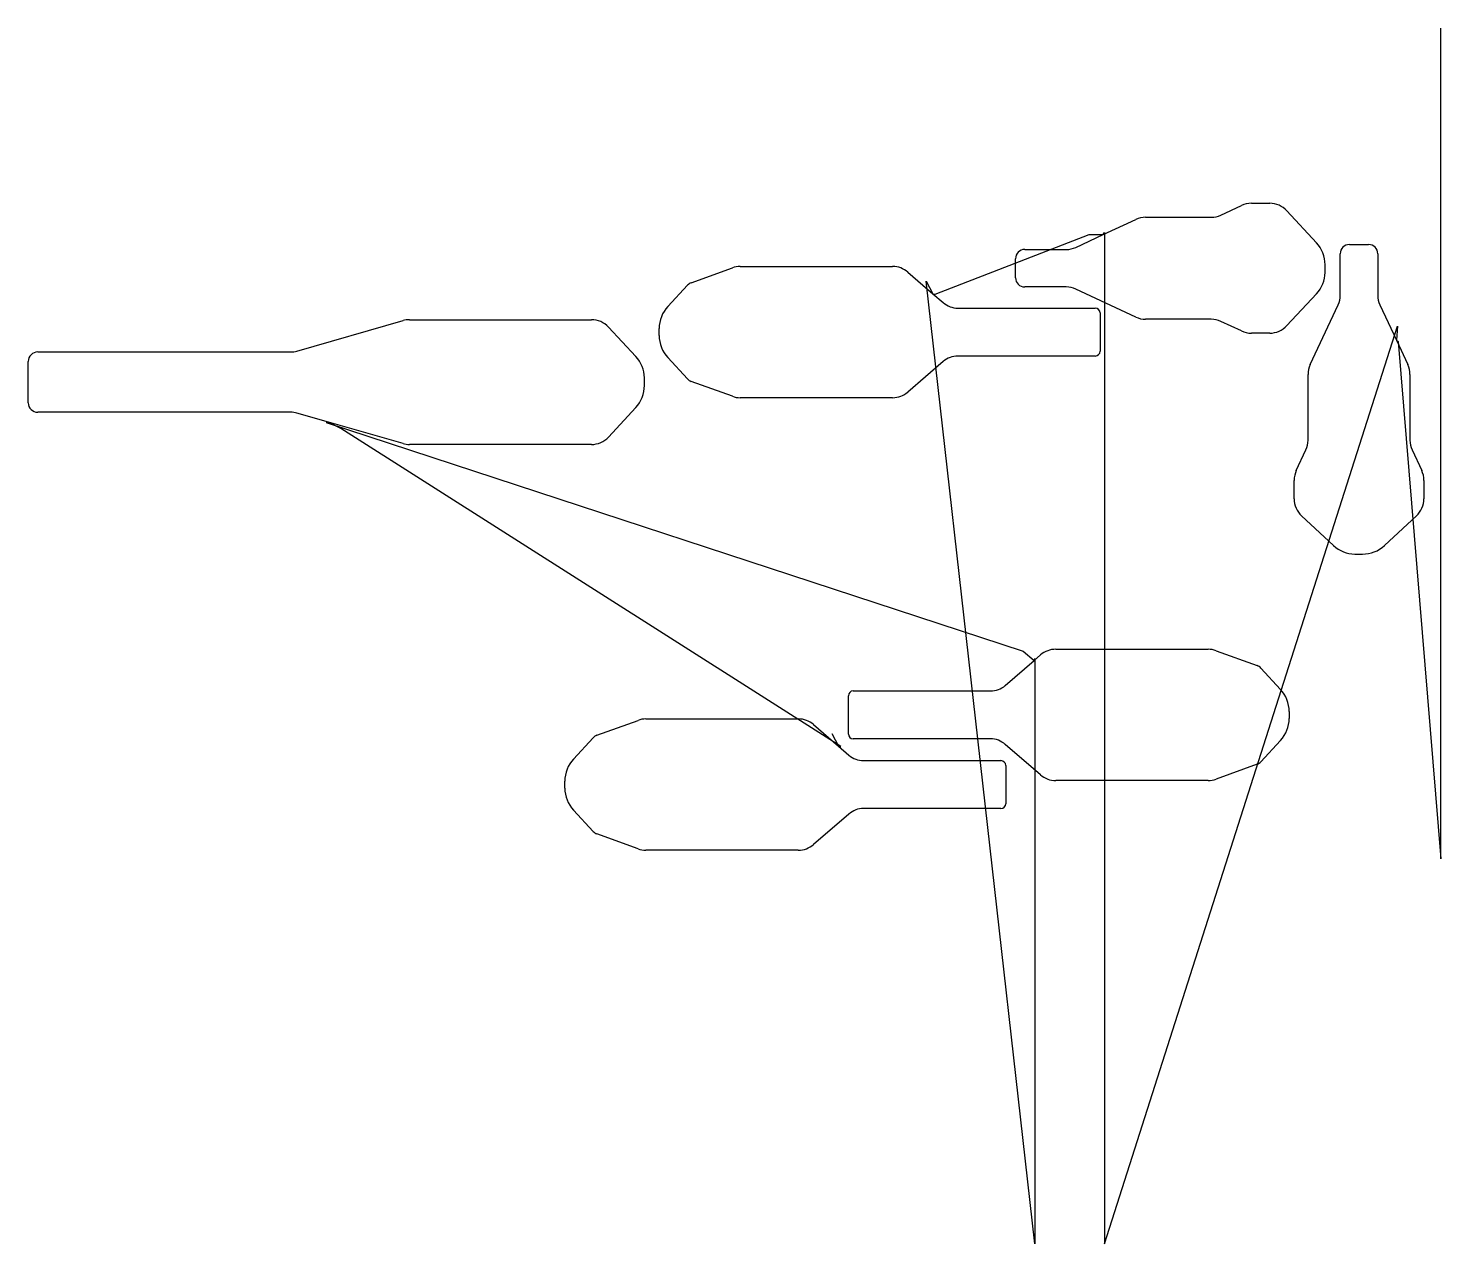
# Model space of a CAD drawing. Header units: metres. Extents: x 19 to 3089, y 0 to 2640.
import ezdxf

# ---------------------------------------------------------------- set-up
doc = ezdxf.new("R2010")
doc.units = ezdxf.units.M

msp = doc.modelspace()

# ---------------------------------------------------------------- linework, layer by layer
at = {"layer": 'TOOL_0'}
for p, q in [((3088.546, 2639), (3088.546, 2640)), ((3088.546, 835.812), (3088.546, 2639)), ((2610.908, 2234.221), (2655.486, 2255.008)), ((2677.04, 2259.786), (2716.88, 2259.786)), ((2754.3, 2243.438), (2818.566, 2174.037)), ((2355.232, 2191.919), (2425.707, 2224.782)), ((2447.155, 2229.537), (2589.777, 2229.537)), ((1989.737, 2062.578), (2324.431, 2192.193)), ((2295.685, 2164.152), (2355.233, 2191.92)), ((2324.431, 2192.193), (2355.232, 2191.919)), ((2355.233, 2191.92), (2357.984, 2196.332)), ((2357.984, 2196.332), (2357.984, 0.001)), ((2184.706, 2159.538), (2274.871, 2159.538)), ((2870.199, 2060.175), (2870.199, 2150.341)), ((2890.199, 2170.341), (2931.699, 2170.341)), ((2951.699, 2150.341), (2951.699, 2060.176)), ((1459.913, 2087.244), (1549.176, 2119.598)), ((1566.384, 2122.62), (1897.41, 2122.62)), ((2164.706, 2098.038), (2164.706, 2139.538)), ((1930.406, 2110.35), (1984.817, 2063.388)), ((2206.557, -0.001), (1970.096, 2090.698)), ((1970.096, 2090.698), (1984.819, 2063.386)), ((1408.972, 2035.588), (1451.857, 2081.899)), ((1984.817, 2063.388), (1989.737, 2062.578)), ((1984.819, 2063.386), (2007.111, 2044.146)), ((2274.871, 2078.038), (2184.706, 2078.038)), ((2425.708, 2012.793), (2295.685, 2073.424)), ((2818.566, 2063.537), (2754.3, 1994.136)), ((2039.453, 2032.119), (2337.701, 2032.119)), ((2804.954, 1909.338), (2865.585, 2039.361)), ((2956.313, 2039.362), (2992.191, 1962.421)), ((603.076, 1938.924), (833.686, 2005.05)), ((847.606, 2007.006), (1243.233, 2007.006)), ((2348.201, 2021.619), (2348.201, 1938.619)), ((2589.778, 2008.038), (2447.156, 2008.038)), ((2655.487, 1982.566), (2610.909, 2003.353)), ((1280.286, 1990.818), (1339.406, 1926.974)), ((1390.2, 1972.553), (1390.2, 1987.687)), ((2357.984, 0.001), (2994.402, 1992.913)), ((2716.88, 1977.788), (2677.041, 1977.788)), ((2994.402, 1992.913), (2992.189, 1962.422)), ((39.678, 1937.007), (589.432, 1937.007)), ((2992.189, 1962.422), (3016.942, 1909.339)), ((2992.191, 1962.421), (2996.374, 1959.638)), ((2996.374, 1959.638), (3088.546, 835.812)), ((19.178, 1826.507), (19.178, 1916.507)), ((1451.857, 1878.341), (1408.972, 1924.652)), ((2007.11, 1916.092), (1930.406, 1849.889)), ((2337.701, 1928.119), (2039.453, 1928.119)), ((1549.176, 1840.642), (1459.913, 1872.996)), ((2800.199, 1745.268), (2800.199, 1887.89)), ((3021.697, 1887.891), (3021.697, 1745.269)), ((1339.406, 1816.038), (1280.286, 1752.194)), ((1897.41, 1837.619), (1566.385, 1837.619)), ((589.432, 1806.007), (39.678, 1806.007)), ((671.368, 1784.507), (603.076, 1804.089)), ((671.368, 1784.506), (666.271, 1784.031)), ((666.271, 1784.031), (2181.279, 1286.699)), ((698.073, 1770.331), (671.368, 1784.507)), ((833.685, 1737.962), (671.368, 1784.506)), ((1784.755, 1079.781), (698.073, 1770.331)), ((1243.232, 1736.006), (847.605, 1736.006)), ((2774.727, 1679.559), (2795.514, 1724.137)), ((3026.382, 1724.138), (3047.169, 1679.56)), ((2769.949, 1618.166), (2769.949, 1658.005)), ((3051.947, 1658.006), (3051.947, 1618.166)), ((2855.698, 1516.48), (2786.297, 1580.746)), ((3035.599, 1580.746), (2966.198, 1516.48)), ((2252.015, 1291.144), (2583.041, 1291.144)), ((2142.315, 1212.669), (2204.917, 1266.701)), ((2181.279, 1286.699), (2204.918, 1266.703)), ((2204.917, 1266.701), (2206.557, 1271.437)), ((2204.918, 1266.703), (2219.019, 1278.874)), ((2206.557, 1271.437), (2206.557, -0.001)), ((2600.249, 1288.122), (2689.512, 1255.768)), ((2697.568, 1250.423), (2740.453, 1204.112)), ((1811.725, 1200.642), (2109.973, 1200.642)), ((1801.225, 1107.142), (1801.225, 1190.142)), ((1254.931, 1104.447), (1344.194, 1136.801)), ((1361.402, 1139.823), (1692.428, 1139.823)), ((2759.225, 1156.211), (2759.225, 1141.076)), ((1725.424, 1127.553), (1779.835, 1080.591)), ((1765.114, 1107.901), (1779.837, 1080.589)), ((1203.99, 1052.791), (1246.875, 1099.102)), ((1779.835, 1080.591), (1784.755, 1079.781)), ((1779.837, 1080.589), (1802.129, 1061.349)), ((2109.973, 1096.642), (1811.725, 1096.642)), ((2219.019, 1018.413), (2142.316, 1084.615)), ((2740.453, 1093.175), (2697.568, 1046.864)), ((1834.471, 1049.322), (2132.719, 1049.322)), ((2143.219, 1038.822), (2143.219, 955.822)), ((2689.512, 1041.519), (2600.249, 1009.165)), ((1185.218, 989.756), (1185.218, 1004.89)), ((2583.04, 1006.143), (2252.015, 1006.143)), ((1246.875, 895.544), (1203.99, 941.855)), ((1802.128, 933.295), (1725.424, 867.092)), ((2132.719, 945.322), (1834.471, 945.322)), ((1344.194, 857.845), (1254.931, 890.199)), ((1692.428, 854.822), (1361.403, 854.822))]:
    msp.add_line(p, q, dxfattribs=at)
for centre, radius, start, end in [((2677.04, 2208.786), 51, 90, 115.000333), ((2716.88, 2208.786), 51, 42.800577, 90), ((2447.155, 2178.787), 50.75, 90, 115.000183), ((2589.777, 2279.537), 50, 270, 294.999795), ((2184.706, 2139.538), 20, 90, 180), ((2274.871, 2208.788), 49.25, 270, 294.999885), ((2767.205, 2126.476), 70, 0, 42.800116), ((2890.199, 2150.341), 20, 90, 180), ((2931.699, 2150.341), 20, 0, 90), ((1566.384, 2072.12), 50.5, 90, 109.922621), ((1897.41, 2072.12), 50.5, 49.202792, 90), ((2108.454, 2118.787), 728.792, 359.267029, 0.604501), ((1466.898, 2067.97), 20.5, 109.920785, 137.198193), ((2184.706, 2098.038), 20, 180, 270), ((2767.137, 2111.126), 70.069, 317.220865, 358.640841), ((2274.871, 2028.788), 49.25, 65.000115, 90), ((2820.949, 2060.175), 49.25, 335.000115, 0), ((3000.949, 2060.176), 49.25, 180, 204.999885), ((1460.7, 1987.687), 70.5, 137.199793, 180), ((2039.454, 2081.619), 49.5, 229.202476, 269.998843), ((2337.701, 2021.619), 10.5, 0, 90), ((847.606, 1956.506), 50.5, 90, 106.000253), ((1243.233, 1956.506), 50.5, 42.800454, 90), ((2447.156, 2058.788), 50.75, 244.999817, 270), ((2589.778, 1958.038), 50, 64.999721, 90), ((1460.7, 1972.553), 70.5, 180, 222.800207), ((2677.041, 2028.788), 51, 244.999667, 270), ((2716.88, 2028.788), 51, 270, 317.199423), ((39.678, 1916.507), 20.5, 90, 180), ((589.432, 1986.507), 49.5, 270, 285.999771), ((2337.701, 1938.619), 10.5, 270, 0), ((1287.609, 1879.045), 70.57, 1.359251, 42.778824), ((2039.453, 1878.619), 49.5, 90, 130.797524), ((2850.949, 1887.89), 50.75, 154.999817, 180), ((2970.947, 1887.891), 50.75, 0, 25.000183), ((639.372, 1871.506), 718.846, 359.396859, 0.734344), ((1466.899, 1892.269), 20.5, 222.797858, 250.075635), ((1287.678, 1863.939), 70.5, 317.199793, 0), ((1897.41, 1888.119), 50.5, 270, 310.797208), ((39.678, 1826.507), 20.5, 180, 270), ((1566.385, 1888.119), 50.5, 250.075926, 270), ((589.432, 1756.507), 49.5, 73.99991, 90), ((1243.233, 1786.506), 50.5, 269.998865, 317.199546), ((847.605, 1786.506), 50.5, 253.999747, 270), ((2750.199, 1745.268), 50, 334.999721, 0), ((3071.697, 1745.269), 50, 180, 205.000279), ((2820.949, 1658.005), 51, 154.999667, 180), ((3000.947, 1658.006), 51, 0, 25.000333), ((2820.949, 1618.166), 51, 180, 227.199423), ((3000.947, 1618.166), 51, 312.800577, 0), ((2903.286, 1567.909), 70.069, 227.221465, 268.638389), ((2918.637, 1567.841), 70, 270, 312.800116), ((2910.948, 2226.592), 728.792, 269.266715, 270.604501), ((2252.015, 1240.644), 50.5, 90, 130.797208), ((2583.041, 1240.644), 50.5, 70.077379, 90), ((2682.526, 1236.495), 20.5, 42.797858, 70.075635), ((1811.725, 1190.142), 10.5, 90, 180), ((2109.973, 1250.142), 49.5, 270, 310.796648), ((2688.725, 1156.211), 70.5, 0, 42.800207), ((1361.402, 1089.323), 50.5, 90, 109.922621), ((1692.428, 1089.323), 50.5, 49.202792, 90), ((2688.725, 1141.076), 70.5, 317.199793, 0), ((1811.725, 1107.142), 10.5, 180, 270), ((1261.916, 1085.173), 20.5, 109.920785, 137.198193), ((2109.973, 1047.142), 49.5, 49.202476, 90), ((1255.718, 1004.89), 70.5, 137.199793, 180), ((1834.472, 1098.822), 49.5, 229.202476, 269.998843), ((2132.719, 1038.822), 10.5, 0, 90), ((2682.527, 1060.793), 20.5, 289.920785, 317.198193), ((2252.015, 1056.643), 50.5, 229.202792, 270), ((1255.718, 989.756), 70.5, 180, 222.800207), ((2583.041, 1056.643), 50.5, 269.998865, 289.922621), ((2132.719, 955.822), 10.5, 270, 0), ((1834.471, 895.822), 49.5, 90, 130.797524), ((1261.917, 909.472), 20.5, 222.797858, 250.075635), ((1692.428, 905.322), 50.5, 270, 310.797208), ((1361.403, 905.322), 50.5, 250.075926, 270)]:
    msp.add_arc(centre, radius, start, end, dxfattribs=at)

doc.saveas('drawing.dxf')
